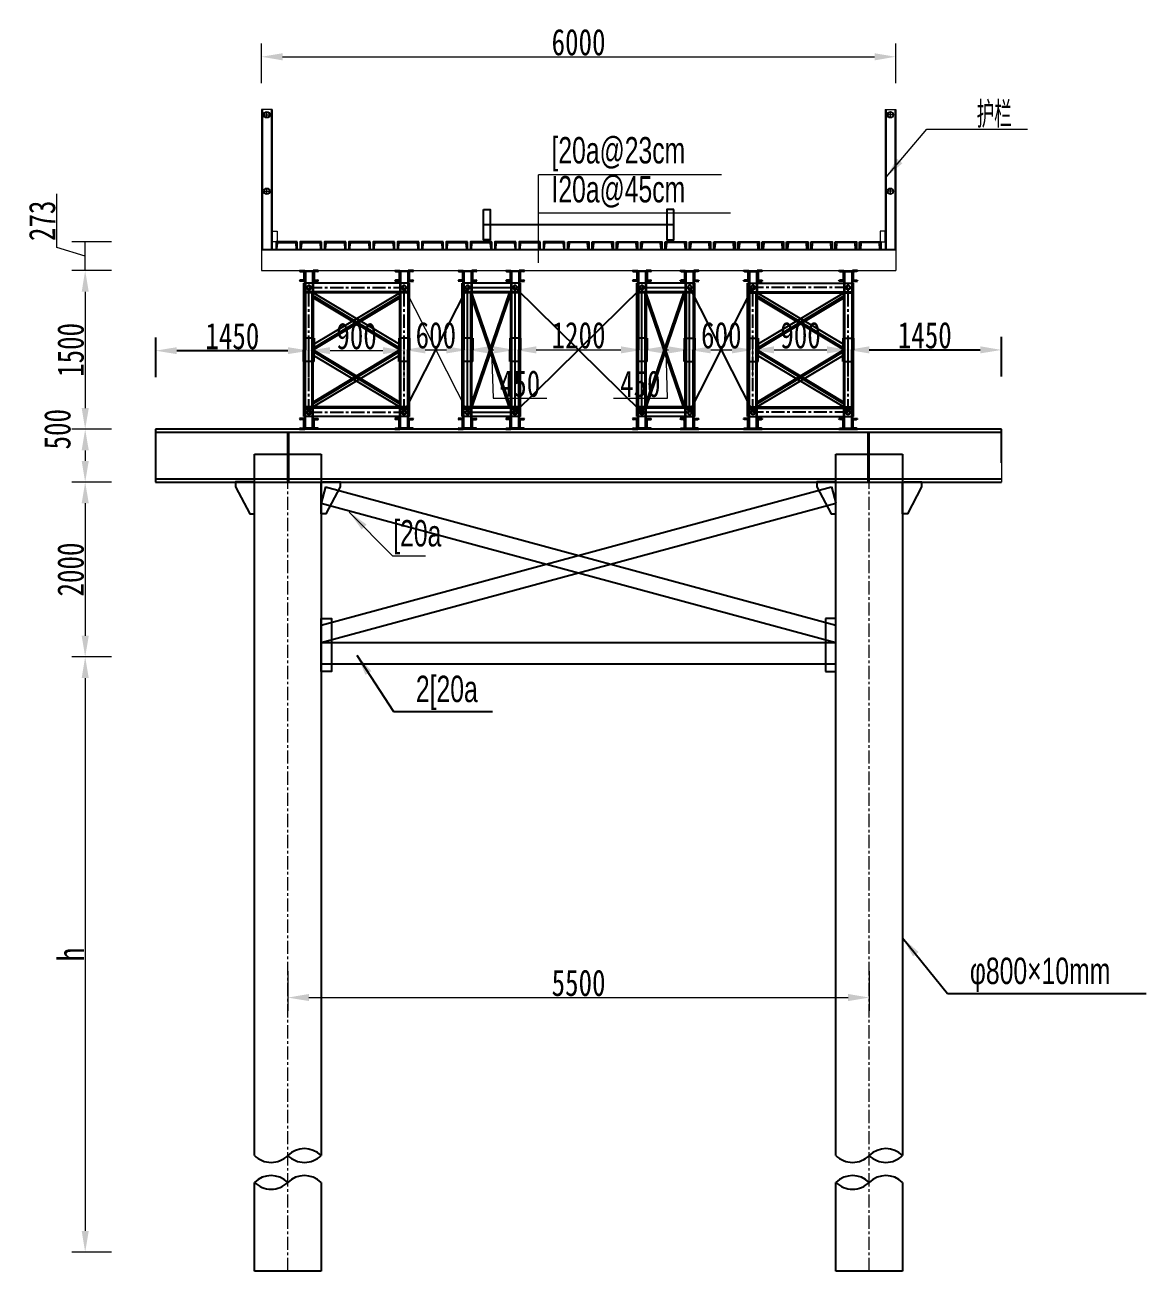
# Model space of a CAD drawing. Extents: x 0 to 558779, y 0 to 2762081.
# Drawn here: x 517264.2 to 517370.3, y 2756963.7 to 2757081.6 of the extents above; entities that cross this region are included whole.
import ezdxf

# ---------------------------------------------------------------- set-up
doc = ezdxf.new("R2010")
doc.units = 0
doc.header["$LTSCALE"] = 20
doc.header["$PDMODE"] = 34
doc.linetypes.add('CENTER', pattern=[2, 1.25, -0.25, 0.25, -0.25])
doc.layers.add('中心线', color=6, linetype='CENTER', lineweight=15)
doc.layers.add('标注', color=3, linetype='Continuous', lineweight=15)
for name, color, linetype in [('中线轴线', 2, 'CENTER'), ('点划线', 6, 'CENTER'), ('粗实线', 1, 'Continuous'), ('细实线', 8, 'Continuous')]:
    doc.layers.add(name, color=color, linetype=linetype)
doc.styles.add('FS', font='仿宋_GB2312.ttf', dxfattribs={"width": 0.75})
doc.styles.get("Standard").update_dxf_attribs({"font": 'fsdb_e.shx', "width": 0.7, "bigfont": 'hzdx.shx'})
doc.dimstyles.new('100', dxfattribs={"dimtxt": 2.5, "dimasz": 2, "dimexe": 1.25, "dimexo": 1.25, "dimgap": 0.125, "dimtad": 1, "dimdec": 0, "dimlfac": 100, "dimdsep": 46, "dimtxsty": 'FS', "dimcen": 0.001, "dimclrd": 7, "dimclre": 7, "dimclrt": 7, "dimadec": 4, "dimazin": 2, "dimtfac": 1, "dimtdec": 0, "dimtmove": 1, "dimatfit": 2, "dimfxlon": 1, "dimlwd": -1, "dimlwe": -1, "dimarcsym": 0})

# ---------------------------------------------------------------- blocks, each defined once
blk = doc.blocks.new('*D1347')
at = {"layer": 'DEFPOINTS', "color": 0, "transparency": 16777216}
for p in [(517276.58, 2757058.31), (517269.91, 2757043.31), (517279.08, 2757043.31)]:
    blk.add_point(p, dxfattribs=at)
at = {"layer": '标注', "color": 7, "transparency": 16777216}
for p, q in [((517272.41, 2757058.31), (517268.66, 2757058.31)), ((517269.91, 2757056.31), (517269.91, 2757045.31))]:
    blk.add_line(p, q, dxfattribs=at)
at = {"layer": '标注', "color": 7, "linetype": 'ByBlock', "transparency": 16777216}
blk.add_line((517272.41, 2757043.31), (517268.66, 2757043.31), dxfattribs=at)
at = {"layer": '标注', "color": 7, "transparency": 16777216}
for points in [[(517269.58, 2757056.31), (517270.25, 2757056.31), (517269.91, 2757058.31)], [(517269.58, 2757045.31), (517270.25, 2757045.31), (517269.91, 2757043.31)]]:
    blk.add_solid(points, dxfattribs=at)
at = {"layer": '标注', "color": 7, "transparency": 16777216, "insert": (517268.54, 2757050.81), "char_height": 2.5, "attachment_point": 5, "rotation": 90, "style": 'FS'}
blk.add_mtext('1500', dxfattribs=at)
blk = doc.blocks.new('*D1348')
at = {"layer": 'DEFPOINTS', "color": 0, "transparency": 16777216}
for p in [(517279.08, 2757043.31), (517269.91, 2757038.31), (517279.08, 2757038.31)]:
    blk.add_point(p, dxfattribs=at)
at = {"layer": '标注', "color": 7, "transparency": 16777216}
for p, q in [((517272.41, 2757043.31), (517268.66, 2757043.31)), ((517269.91, 2757041.31), (517269.91, 2757040.31))]:
    blk.add_line(p, q, dxfattribs=at)
at = {"layer": '标注', "color": 7, "linetype": 'ByBlock', "transparency": 16777216}
blk.add_line((517272.41, 2757038.31), (517268.66, 2757038.31), dxfattribs=at)
at = {"layer": '标注', "color": 7, "transparency": 16777216}
for points in [[(517269.58, 2757041.31), (517270.25, 2757041.31), (517269.91, 2757043.31)], [(517269.58, 2757040.31), (517270.25, 2757040.31), (517269.91, 2757038.31)]]:
    blk.add_solid(points, dxfattribs=at)
at = {"layer": '标注', "color": 7, "transparency": 16777216, "insert": (517267.29, 2757043.31), "char_height": 2.5, "attachment_point": 5, "rotation": 90, "style": 'FS'}
blk.add_mtext('500', dxfattribs=at)
blk = doc.blocks.new('贝雷梁侧面')
at = {"layer": '粗实线', "ltscale": 0.05}
for p, q in [((-528, 8040), (-240, 8040)), ((-528, 8040), (-528, 8040)), ((-480, 7992), (-336, 7992)), ((-288, 7944), (-288, 7536)), ((-240, 8040), (-240, 7440)), ((240, 7980), (-240, 7980)), ((-204, 7980), (-204, 3540)), ((204, 7980), (204, 3540)), ((528, 8040), (240, 8040)), ((240, 8040), (240, 7440)), ((528, 8040), (240, 8040)), ((288, 7944), (288, 7536)), ((480, 7992), (336, 7992)), ((480, 7992), (336, 7992)), ((528, 8040), (528, 8040)), ((528, 8040), (528, 8040)), ((-240, 7440), (-528, 7440)), ((-528, 7440), (-528, 7440)), ((-336, 7488), (-480, 7488)), ((-240, 7440), (-240, 3540)), ((204, 7320), (-204, 7320)), ((240, 7440), (528, 7440)), ((240, 7440), (240, 3540)), ((336, 7488), (480, 7488)), ((528, 7440), (528, 7440)), ((204, 6840), (-204, 6840)), ((-300, 4200), (-300, 3540)), ((-240, 4200), (-300, 4200)), ((-300, 2880), (-300, 3540)), ((-240, -360), (-240, 3540)), ((204, 4200), (-204, 4200)), ((-204, -900), (-204, 3540)), ((204, -900), (204, 3540)), ((300, 4200), (240, 4200)), ((240, -360), (240, 3540)), ((300, 4200), (300, 3540)), ((300, 2880), (300, 3540)), ((-240, 2880), (-300, 2880)), ((204, 2880), (-204, 2880)), ((300, 2880), (240, 2880)), ((204, 180), (-204, 180)), ((-240, -360), (-528, -360)), ((-528, -360), (-528, -360)), ((-336, -408), (-480, -408)), ((-288, -864), (-288, -456)), ((-240, -960), (-240, -360)), ((204, -240), (-204, -240)), ((240, -360), (528, -360)), ((240, -960), (240, -360)), ((288, -864), (288, -456)), ((336, -408), (480, -408)), ((528, -360), (528, -360)), ((528, -960), (-528, -960)), ((-528, -960), (-240, -960)), ((-528, -960), (-528, -960)), ((528, -960), (-528, -960)), ((-528, -960), (-240, -960)), ((-528, -960), (-528, -960)), ((-480, -912), (-336, -912)), ((-480, -912), (-336, -912)), ((240, -900), (-240, -900)), ((240, -900), (-240, -900)), ((480, -912), (336, -912)), ((480, -912), (336, -912)), ((528, -960), (528, -960)), ((528, -960), (528, -960))]:
    blk.add_line(p, q, dxfattribs=at)
for centre in [(0, 7080), (0, 0)]:
    blk.add_circle(centre, 120, dxfattribs=at)
for centre, start, end in [((-480, 8040), 180, 270), ((-336, 7944), 0, 90), ((336, 7944), 90, 180), ((336, 7944), 90, 180), ((480, 8040), 270, 0), ((480, 8040), 270, 0), ((-480, 7440), 90, 180), ((-336, 7536), 270, 0), ((336, 7536), 180, 270), ((480, 7440), 0, 90), ((-480, -360), 180, 270), ((-336, -456), 0, 90), ((336, -456), 90, 180), ((480, -360), 270, 0), ((-480, -960), 90, 180), ((-480, -960), 90, 180), ((-336, -864), 270, 0), ((-336, -864), 270, 0), ((336, -864), 180, 270), ((336, -864), 180, 270), ((480, -960), 0, 90), ((480, -960), 0, 90)]:
    blk.add_arc(centre, 48, start, end, dxfattribs=at)
blk = doc.blocks.new('90花架')
at = {"layer": '中线轴线', "ltscale": 0.5}
for p, q in [((91345.5, 13597.7), (91435.5, 13597.7)), ((91345.5, 13479.7), (91345.5, 13597.7)), ((91435.5, 13479.7), (91435.5, 13597.7)), ((91345.5, 13479.7), (91435.5, 13479.7))]:
    blk.add_line(p, q, dxfattribs=at)
at = {"layer": '细实线'}
for p, q in [((91440.5, 13601.7), (91340.5, 13601.7)), ((91440.5, 13601.7), (91340.5, 13601.7)), ((91340.5, 13592.7), (91340.5, 13601.7)), ((91440.5, 13593.7), (91340.5, 13593.7)), ((91440.5, 13592.7), (91340.5, 13592.7)), ((91340.5, 13484.7), (91340.5, 13592.7)), ((91348.5, 13484.7), (91348.5, 13592.7)), ((91349.5, 13543.7), (91431.5, 13592.7)), ((91349.5, 13484.7), (91349.5, 13592.7)), ((91431.5, 13543.7), (91349.5, 13592.7)), ((91431.5, 13484.7), (91431.5, 13592.7)), ((91432.5, 13484.7), (91432.5, 13592.7)), ((91440.5, 13592.7), (91440.5, 13601.7)), ((91440.5, 13484.7), (91440.5, 13592.7)), ((91349.5, 13540.4), (91431.5, 13589.7)), ((91431.5, 13540.4), (91349.5, 13589.7)), ((91349.5, 13538.7), (91431.5, 13588.1)), ((91431.5, 13538.7), (91349.5, 13588.1)), ((91349.5, 13538.7), (91431.5, 13489.4)), ((91431.5, 13538.7), (91349.5, 13489.4)), ((91349.5, 13537.1), (91431.5, 13487.7)), ((91431.5, 13537.1), (91349.5, 13487.7)), ((91349.5, 13533.7), (91431.5, 13484.7)), ((91431.5, 13533.7), (91349.5, 13484.7)), ((91440.5, 13484.7), (91340.5, 13484.7)), ((91340.5, 13475.7), (91340.5, 13484.7)), ((91440.5, 13475.7), (91440.5, 13484.7)), ((91440.5, 13483.7), (91340.5, 13483.7)), ((91440.5, 13475.7), (91340.5, 13475.7))]:
    blk.add_line(p, q, dxfattribs=at)
at = {"layer": '细实线', "extrusion": (0, 0, -1)}
for centre in [(91345.5, 13597.7), (91435.5, 13597.7), (91345.5, 13479.7), (91435.5, 13479.7)]:
    blk.add_ellipse(centre, major_axis=(-1.41, 1.41), ratio=1, start_param=5.497787, end_param=11.780972, dxfattribs=at)
blk = doc.blocks.new('*D1349')
at = {"layer": 'DEFPOINTS', "color": 0, "transparency": 16777216}
for p in [(517291.68, 2757021.77), (517269.91, 2756965.48), (517286.58, 2756965.48)]:
    blk.add_point(p, dxfattribs=at)
at = {"layer": '标注', "color": 7, "transparency": 16777216}
for p, q in [((517272.41, 2757021.77), (517268.66, 2757021.77)), ((517269.91, 2757019.77), (517269.91, 2756967.48))]:
    blk.add_line(p, q, dxfattribs=at)
at = {"layer": '标注', "color": 7, "linetype": 'ByBlock', "transparency": 16777216}
blk.add_line((517272.41, 2756965.48), (517268.66, 2756965.48), dxfattribs=at)
at = {"layer": '标注', "color": 7, "transparency": 16777216}
for points in [[(517269.58, 2757019.77), (517270.25, 2757019.77), (517269.91, 2757021.77)], [(517269.58, 2756967.48), (517270.25, 2756967.48), (517269.91, 2756965.48)]]:
    blk.add_solid(points, dxfattribs=at)
at = {"layer": '标注', "color": 7, "transparency": 16777216, "insert": (517268.54, 2756993.62), "char_height": 2.5, "attachment_point": 5, "rotation": 90, "style": 'FS'}
blk.add_mtext('h', dxfattribs=at)
blk = doc.blocks.new('*D1350')
at = {"layer": 'DEFPOINTS', "color": 0, "transparency": 16777216}
for p in [(517289.08, 2756994.96), (517344.08, 2756994.96), (517344.08, 2756989.55)]:
    blk.add_point(p, dxfattribs=at)
at = {"layer": '标注', "color": 7, "transparency": 16777216}
for p, q in [((517289.08, 2756992.05), (517289.08, 2756988.3)), ((517291.08, 2756989.55), (517342.08, 2756989.55))]:
    blk.add_line(p, q, dxfattribs=at)
at = {"layer": '标注', "color": 7, "linetype": 'ByBlock', "transparency": 16777216}
blk.add_line((517344.08, 2756992.05), (517344.08, 2756988.3), dxfattribs=at)
at = {"layer": '标注', "color": 7, "transparency": 16777216}
for points in [[(517291.08, 2756989.89), (517291.08, 2756989.22), (517289.08, 2756989.55)], [(517342.08, 2756989.89), (517342.08, 2756989.22), (517344.08, 2756989.55)]]:
    blk.add_solid(points, dxfattribs=at)
at = {"layer": '标注', "color": 7, "transparency": 16777216, "insert": (517316.58, 2756990.93), "char_height": 2.5, "attachment_point": 5, "style": 'FS'}
blk.add_mtext('5500', dxfattribs=at)
blk = doc.blocks.new('A$C0BB32EA6')
blk.add_lwpolyline([(0.15, 3), (1.8, 3), (1.8, 2.55), (0.45, 0), (0, 0), (0, 2.85), (0, 2.85)], close=True)
blk = doc.blocks.new('630#1')
for p, q in [((-92870.38, 145769.02), (-92870.38, 145771.64)), ((-92870.38, 145771.64), (-92864.08, 145771.64)), ((-92864.08, 145771.64), (-92864.08, 145769.12)), ((-92864.08, 145694.38), (-92870.38, 145694.38))]:
    blk.add_line(p, q)
for points in [[(-92870.38, 145705.32), (-92870.38, 145769.12)], [(-92864.08, 145769.12), (-92864.08, 145705.32)], [(-92870.38, 145694.38), (-92870.38, 145702.77)], [(-92864.08, 145702.77), (-92864.08, 145694.38)]]:
    blk.add_lwpolyline(points)
for centre, radius, start, end in [((-92865.66, 145703.71), 2.25, 45.6091, 134.3909), ((-92868.81, 145706.88), 2.22, 224.8254, 315.1746), ((-92865.66, 145706.88), 2.22, 224.8254, 315.1746), ((-92868.81, 145701.16), 2.25, 45.6091, 134.3909), ((-92868.81, 145704.34), 2.22, 224.8254, 315.1746), ((-92865.66, 145701.16), 2.25, 45.6091, 134.3909)]:
    blk.add_arc(centre, radius, start, end)
at = {"layer": '中心线', "ltscale": 0.05}
blk.add_line((-92867.23, 145694.38), (-92867.23, 145769.02), dxfattribs=at)
at = {"xscale": -1, "rotation": 359.9999999983325}
blk.add_blockref('A$C0BB32EA6', (-92870.38, 145766.02), dxfattribs=at)
blk.add_blockref('A$C0BB32EA6', (-92864.08, 145766.02))
blk = doc.blocks.new('*D1351')
at = {"layer": 'DEFPOINTS', "color": 0, "transparency": 16777216}
for p in [(517276.58, 2757038.31), (517269.91, 2757021.77), (517291.68, 2757021.77)]:
    blk.add_point(p, dxfattribs=at)
at = {"layer": '标注', "color": 7, "transparency": 16777216}
for p, q in [((517272.41, 2757038.31), (517268.66, 2757038.31)), ((517269.91, 2757036.31), (517269.91, 2757023.77))]:
    blk.add_line(p, q, dxfattribs=at)
at = {"layer": '标注', "color": 7, "linetype": 'ByBlock', "transparency": 16777216}
blk.add_line((517272.41, 2757021.77), (517268.66, 2757021.77), dxfattribs=at)
at = {"layer": '标注', "color": 7, "transparency": 16777216}
for points in [[(517269.58, 2757036.31), (517270.25, 2757036.31), (517269.91, 2757038.31)], [(517269.58, 2757023.77), (517270.25, 2757023.77), (517269.91, 2757021.77)]]:
    blk.add_solid(points, dxfattribs=at)
at = {"layer": '标注', "color": 7, "transparency": 16777216, "insert": (517268.54, 2757030.04), "char_height": 2.5, "attachment_point": 5, "rotation": 90, "style": 'FS'}
blk.add_mtext('2000', dxfattribs=at)
blk = doc.blocks.new('20a#')
blk.add_lwpolyline([(0, 200), (0, 100), (0, 0), (73, 0), (73, 3, 0.385314), (68, 8), (17, 13, -0.385314), (7, 24), (7, 100), (7, 176, -0.385314), (17, 187), (68, 192, 0.385314), (73, 197), (73, 200)], format="xyb", close=True)
blk = doc.blocks.new('A$C4B2935D6')
at = {"layer": '中线轴线', "ltscale": 0.5}
for p, q in [((0.5, 12.2), (5, 12.2)), ((0.5, 0.4), (0.5, 12.2)), ((5, 0.4), (5, 12.2)), ((0.5, 0.4), (5, 0.4))]:
    blk.add_line(p, q, dxfattribs=at)
at = {"layer": '细实线'}
for p, q in [((5, 12.6), (0, 12.6)), ((5.5, 12.6), (0, 12.6)), ((0, 11.7), (0, 12.6)), ((5.5, 11.8), (0, 11.8)), ((5.5, 0), (5.5, 12.6)), ((5.5, 11.7), (0, 11.7)), ((0, 0.9), (0, 11.7)), ((0.8, 0.9), (0.8, 11.7)), ((0.9, 0.9), (0.9, 11.7)), ((4.6, 0.9), (0.9, 11.7)), ((4.6, 11.7), (0.9, 0.9)), ((4.5, 11.7), (0.9, 1.2)), ((4.44, 11.7), (0.9, 1.37)), ((4.5, 0.9), (0.9, 11.4)), ((4.44, 0.9), (0.9, 11.23)), ((4.6, 0.9), (4.6, 11.7)), ((4.7, 0.9), (4.7, 11.7)), ((5.5, 0.9), (0, 0.9)), ((0, 0), (0, 0.9)), ((5.5, 0.8), (0, 0.8)), ((5.5, 0), (0, 0))]:
    blk.add_line(p, q, dxfattribs=at)
at = {"layer": '细实线', "extrusion": (0, 0, -1)}
for centre in [(0.5, 12.2), (5, 12.2), (0.5, 0.4), (5, 0.4)]:
    blk.add_ellipse(centre, major_axis=(-0.141, 0.141), ratio=1, start_param=5.497787, end_param=11.780972, dxfattribs=at)
blk = doc.blocks.new('*D1336')
at = {"layer": 'DEFPOINTS', "color": 0, "transparency": 16777216}
for p in [(517300.08, 2757050.74), (517291.08, 2757044.91), (517300.08, 2757044.91)]:
    blk.add_point(p, dxfattribs=at)
at = {"layer": '标注', "color": 7, "transparency": 16777216}
for p, q in [((517291.08, 2757048.24), (517291.08, 2757051.99)), ((517293.08, 2757050.74), (517298.08, 2757050.74))]:
    blk.add_line(p, q, dxfattribs=at)
at = {"layer": '标注', "color": 7, "linetype": 'ByBlock', "transparency": 16777216}
blk.add_line((517300.08, 2757048.24), (517300.08, 2757051.99), dxfattribs=at)
at = {"layer": '标注', "color": 7, "transparency": 16777216}
for points in [[(517293.08, 2757051.07), (517293.08, 2757050.41), (517291.08, 2757050.74)], [(517298.08, 2757051.07), (517298.08, 2757050.41), (517300.08, 2757050.74)]]:
    blk.add_solid(points, dxfattribs=at)
at = {"layer": '标注', "color": 7, "transparency": 16777216, "insert": (517295.58, 2757052.11), "char_height": 2.5, "attachment_point": 5, "style": 'FS'}
blk.add_mtext('900', dxfattribs=at)
blk = doc.blocks.new('*D1337')
at = {"layer": 'DEFPOINTS', "color": 0, "transparency": 16777216}
for p in [(517306.08, 2757050.81), (517300.08, 2757044.91), (517306.08, 2757044.91)]:
    blk.add_point(p, dxfattribs=at)
at = {"layer": '标注', "color": 7, "transparency": 16777216}
for p, q in [((517300.08, 2757048.31), (517300.08, 2757052.06)), ((517302.08, 2757050.81), (517304.08, 2757050.81))]:
    blk.add_line(p, q, dxfattribs=at)
at = {"layer": '标注', "color": 7, "linetype": 'ByBlock', "transparency": 16777216}
blk.add_line((517306.08, 2757048.31), (517306.08, 2757052.06), dxfattribs=at)
at = {"layer": '标注', "color": 7, "transparency": 16777216}
for points in [[(517302.08, 2757051.15), (517302.08, 2757050.48), (517300.08, 2757050.81)], [(517304.08, 2757051.15), (517304.08, 2757050.48), (517306.08, 2757050.81)]]:
    blk.add_solid(points, dxfattribs=at)
at = {"layer": '标注', "color": 7, "transparency": 16777216, "insert": (517303.08, 2757052.19), "char_height": 2.5, "attachment_point": 5, "style": 'FS'}
blk.add_mtext('600', dxfattribs=at)
blk = doc.blocks.new('*D1338')
at = {"layer": 'DEFPOINTS', "color": 0, "transparency": 16777216}
for p in [(517310.58, 2757050.81), (517306.08, 2757044.91), (517310.58, 2757044.91)]:
    blk.add_point(p, dxfattribs=at)
at = {"layer": '标注', "color": 7, "transparency": 16777216}
for p, q in [((517306.08, 2757048.31), (517306.08, 2757052.06)), ((517308.08, 2757050.81), (517308.58, 2757050.81)), ((517308.33, 2757050.81), (517308.5, 2757046.24)), ((517308.5, 2757046.24), (517313.57, 2757046.24))]:
    blk.add_line(p, q, dxfattribs=at)
at = {"layer": '标注', "color": 7, "linetype": 'ByBlock', "transparency": 16777216}
blk.add_line((517310.58, 2757048.31), (517310.58, 2757052.06), dxfattribs=at)
at = {"layer": '标注', "color": 7, "transparency": 16777216}
for points in [[(517308.08, 2757051.15), (517308.08, 2757050.48), (517306.08, 2757050.81)], [(517308.58, 2757051.15), (517308.58, 2757050.48), (517310.58, 2757050.81)]]:
    blk.add_solid(points, dxfattribs=at)
at = {"layer": '标注', "color": 7, "transparency": 16777216, "insert": (517311.04, 2757047.61), "char_height": 2.5, "attachment_point": 5, "style": 'FS'}
blk.add_mtext('450', dxfattribs=at)
blk = doc.blocks.new('*D1339')
at = {"layer": 'DEFPOINTS', "color": 0, "transparency": 16777216}
for p in [(517322.58, 2757050.81), (517310.58, 2757044.91), (517322.58, 2757044.91)]:
    blk.add_point(p, dxfattribs=at)
at = {"layer": '标注', "color": 7, "transparency": 16777216}
for p, q in [((517310.58, 2757048.31), (517310.58, 2757052.06)), ((517312.58, 2757050.81), (517320.58, 2757050.81))]:
    blk.add_line(p, q, dxfattribs=at)
at = {"layer": '标注', "color": 7, "linetype": 'ByBlock', "transparency": 16777216}
blk.add_line((517322.58, 2757048.31), (517322.58, 2757052.06), dxfattribs=at)
at = {"layer": '标注', "color": 7, "transparency": 16777216}
for points in [[(517312.58, 2757051.15), (517312.58, 2757050.48), (517310.58, 2757050.81)], [(517320.58, 2757051.15), (517320.58, 2757050.48), (517322.58, 2757050.81)]]:
    blk.add_solid(points, dxfattribs=at)
at = {"layer": '标注', "color": 7, "transparency": 16777216, "insert": (517316.58, 2757052.19), "char_height": 2.5, "attachment_point": 5, "style": 'FS'}
blk.add_mtext('1200', dxfattribs=at)
blk = doc.blocks.new('*D1340')
at = {"layer": 'DEFPOINTS', "color": 0, "transparency": 16777216}
for p in [(517327.08, 2757050.81), (517322.58, 2757044.91), (517327.08, 2757044.91)]:
    blk.add_point(p, dxfattribs=at)
at = {"layer": '标注', "color": 7, "transparency": 16777216}
for p, q in [((517322.58, 2757048.31), (517322.58, 2757052.06)), ((517324.58, 2757050.81), (517325.08, 2757050.81)), ((517324.83, 2757050.81), (517324.95, 2757046.21)), ((517324.95, 2757046.21), (517319.88, 2757046.21))]:
    blk.add_line(p, q, dxfattribs=at)
at = {"layer": '标注', "color": 7, "linetype": 'ByBlock', "transparency": 16777216}
blk.add_line((517327.08, 2757048.31), (517327.08, 2757052.06), dxfattribs=at)
at = {"layer": '标注', "color": 7, "transparency": 16777216}
for points in [[(517324.58, 2757051.15), (517324.58, 2757050.48), (517322.58, 2757050.81)], [(517325.08, 2757051.15), (517325.08, 2757050.48), (517327.08, 2757050.81)]]:
    blk.add_solid(points, dxfattribs=at)
at = {"layer": '标注', "color": 7, "transparency": 16777216, "insert": (517322.42, 2757047.59), "char_height": 2.5, "attachment_point": 5, "style": 'FS'}
blk.add_mtext('450', dxfattribs=at)
blk = doc.blocks.new('*D1341')
at = {"layer": 'DEFPOINTS', "color": 0, "transparency": 16777216}
for p in [(517333.08, 2757050.81), (517327.08, 2757044.91), (517333.08, 2757044.91)]:
    blk.add_point(p, dxfattribs=at)
at = {"layer": '标注', "color": 7, "transparency": 16777216}
for p, q in [((517327.08, 2757048.31), (517327.08, 2757052.06)), ((517329.08, 2757050.81), (517331.08, 2757050.81))]:
    blk.add_line(p, q, dxfattribs=at)
at = {"layer": '标注', "color": 7, "linetype": 'ByBlock', "transparency": 16777216}
blk.add_line((517333.08, 2757048.31), (517333.08, 2757052.06), dxfattribs=at)
at = {"layer": '标注', "color": 7, "transparency": 16777216}
for points in [[(517329.08, 2757051.15), (517329.08, 2757050.48), (517327.08, 2757050.81)], [(517331.08, 2757051.15), (517331.08, 2757050.48), (517333.08, 2757050.81)]]:
    blk.add_solid(points, dxfattribs=at)
at = {"layer": '标注', "color": 7, "transparency": 16777216, "insert": (517330.08, 2757052.19), "char_height": 2.5, "attachment_point": 5, "style": 'FS'}
blk.add_mtext('600', dxfattribs=at)
blk = doc.blocks.new('*D1342')
at = {"layer": 'DEFPOINTS', "color": 0, "transparency": 16777216}
for p in [(517342.08, 2757050.81), (517333.08, 2757044.91), (517342.08, 2757044.91)]:
    blk.add_point(p, dxfattribs=at)
at = {"layer": '标注', "color": 7, "transparency": 16777216}
for p, q in [((517333.08, 2757048.31), (517333.08, 2757052.06)), ((517335.08, 2757050.81), (517340.08, 2757050.81))]:
    blk.add_line(p, q, dxfattribs=at)
at = {"layer": '标注', "color": 7, "linetype": 'ByBlock', "transparency": 16777216}
blk.add_line((517342.08, 2757048.31), (517342.08, 2757052.06), dxfattribs=at)
at = {"layer": '标注', "color": 7, "transparency": 16777216}
for points in [[(517335.08, 2757051.15), (517335.08, 2757050.48), (517333.08, 2757050.81)], [(517340.08, 2757051.15), (517340.08, 2757050.48), (517342.08, 2757050.81)]]:
    blk.add_solid(points, dxfattribs=at)
at = {"layer": '标注', "color": 7, "transparency": 16777216, "insert": (517337.58, 2757052.19), "char_height": 2.5, "attachment_point": 5, "style": 'FS'}
blk.add_mtext('900', dxfattribs=at)
blk = doc.blocks.new('*D1343')
at = {"layer": 'DEFPOINTS', "color": 0, "transparency": 16777216}
for p in [(517346.58, 2757078.54), (517286.58, 2757058.31), (517346.58, 2757058.31)]:
    blk.add_point(p, dxfattribs=at)
at = {"layer": '标注', "color": 7, "transparency": 16777216}
for p, q in [((517286.58, 2757076.04), (517286.58, 2757079.79)), ((517288.58, 2757078.54), (517344.58, 2757078.54))]:
    blk.add_line(p, q, dxfattribs=at)
at = {"layer": '标注', "color": 7, "linetype": 'ByBlock', "transparency": 16777216}
blk.add_line((517346.58, 2757076.04), (517346.58, 2757079.79), dxfattribs=at)
at = {"layer": '标注', "color": 7, "transparency": 16777216}
for points in [[(517288.58, 2757078.87), (517288.58, 2757078.2), (517286.58, 2757078.54)], [(517344.58, 2757078.87), (517344.58, 2757078.2), (517346.58, 2757078.54)]]:
    blk.add_solid(points, dxfattribs=at)
at = {"layer": '标注', "color": 7, "transparency": 16777216, "insert": (517316.58, 2757079.91), "char_height": 2.5, "attachment_point": 5, "style": 'FS'}
blk.add_mtext('6000', dxfattribs=at)
blk = doc.blocks.new('*D1344')
at = {"layer": 'DEFPOINTS', "color": 0, "transparency": 16777216}
for p in [(517269.91, 2757061.04), (517287.96, 2757061.04), (517286.59, 2757058.31)]:
    blk.add_point(p, dxfattribs=at)
at = {"layer": '标注', "color": 7, "transparency": 16777216}
for p, q in [((517267.23, 2757060.49), (517267.23, 2757065.56)), ((517269.91, 2757058.31), (517269.91, 2757061.04)), ((517269.91, 2757058.31), (517269.91, 2757061.04)), ((517269.91, 2757059.68), (517267.23, 2757060.49)), ((517272.41, 2757058.31), (517268.66, 2757058.31))]:
    blk.add_line(p, q, dxfattribs=at)
at = {"layer": '标注', "color": 7, "linetype": 'ByBlock', "transparency": 16777216}
blk.add_line((517272.41, 2757061.04), (517268.66, 2757061.04), dxfattribs=at)
at = {"layer": '标注', "color": 7, "transparency": 16777216, "insert": (517265.85, 2757063.02), "char_height": 2.5, "attachment_point": 5, "rotation": 90, "style": 'FS'}
blk.add_mtext('273', dxfattribs=at)
blk = doc.blocks.new('*D1345')
at = {"layer": 'DEFPOINTS', "color": 0, "ltscale": 0.1, "transparency": 16777216}
for p in [(517291.08, 2757050.74), (517276.58, 2757043.31), (517291.08, 2757043.31)]:
    blk.add_point(p, dxfattribs=at)
at = {"layer": '细实线', "color": 7, "ltscale": 0.1, "transparency": 16777216}
for p, q in [((517276.58, 2757048.24), (517276.58, 2757051.99)), ((517278.58, 2757050.74), (517289.08, 2757050.74))]:
    blk.add_line(p, q, dxfattribs=at)
at = {"layer": '细实线', "color": 7, "linetype": 'ByBlock', "ltscale": 0.1, "transparency": 16777216}
blk.add_line((517291.08, 2757048.24), (517291.08, 2757051.99), dxfattribs=at)
at = {"layer": '细实线', "color": 7, "ltscale": 0.1, "transparency": 16777216}
for points in [[(517278.58, 2757051.07), (517278.58, 2757050.41), (517276.58, 2757050.74)], [(517289.08, 2757051.07), (517289.08, 2757050.41), (517291.08, 2757050.74)]]:
    blk.add_solid(points, dxfattribs=at)
at = {"layer": '细实线', "color": 7, "ltscale": 0.1, "transparency": 16777216, "insert": (517283.83, 2757052.11), "char_height": 2.5, "attachment_point": 5, "style": 'FS'}
blk.add_mtext('1450', dxfattribs=at)
blk = doc.blocks.new('*D1346')
at = {"layer": 'DEFPOINTS', "color": 0, "ltscale": 0.1, "transparency": 16777216}
for p in [(517356.58, 2757050.81), (517342.08, 2757043.31), (517356.58, 2757043.31)]:
    blk.add_point(p, dxfattribs=at)
at = {"layer": '细实线', "color": 7, "ltscale": 0.1, "transparency": 16777216}
for p, q in [((517342.08, 2757048.31), (517342.08, 2757052.06)), ((517344.08, 2757050.81), (517354.58, 2757050.81))]:
    blk.add_line(p, q, dxfattribs=at)
at = {"layer": '细实线', "color": 7, "linetype": 'ByBlock', "ltscale": 0.1, "transparency": 16777216}
blk.add_line((517356.58, 2757048.31), (517356.58, 2757052.06), dxfattribs=at)
at = {"layer": '细实线', "color": 7, "ltscale": 0.1, "transparency": 16777216}
for points in [[(517344.08, 2757051.15), (517344.08, 2757050.48), (517342.08, 2757050.81)], [(517354.58, 2757051.15), (517354.58, 2757050.48), (517356.58, 2757050.81)]]:
    blk.add_solid(points, dxfattribs=at)
at = {"layer": '细实线', "color": 7, "ltscale": 0.1, "transparency": 16777216, "insert": (517349.33, 2757052.19), "char_height": 2.5, "attachment_point": 5, "style": 'FS'}
blk.add_mtext('1450', dxfattribs=at)

msp = doc.modelspace()

# ---------------------------------------------------------------- linework, layer by layer
for p, q in [((517286.593, 2757060.315), (517346.577, 2757060.315)), ((517286.593, 2757060.315), (517346.577, 2757060.315)), ((517356.577, 2757043.315), (517276.577, 2757043.315)), ((517276.577, 2757043.315), (517276.577, 2757038.315)), ((517356.577, 2757040.115), (517356.577, 2757043.315)), ((517356.577, 2757043.012), (517276.577, 2757043.012)), ((517276.577, 2757038.615), (517356.577, 2757038.615)), ((517276.577, 2757038.315), (517356.577, 2757038.315))]:
    msp.add_line(p, q)
at = {"ltscale": 0.1}
for p, q in [((517289.077, 2757038.315), (517289.077, 2757043.012)), ((517289.177, 2757038.315), (517289.177, 2757043.012)), ((517343.977, 2757038.315), (517343.977, 2757043.012)), ((517344.077, 2757038.315), (517344.077, 2757043.012))]:
    msp.add_line(p, q, dxfattribs=at)
at = {"layer": '中心线', "ltscale": 0.1}
for p, q in [((517286.853, 2757073.049), (517287.333, 2757073.049)), ((517287.093, 2757072.809), (517287.093, 2757073.289)), ((517346.317, 2757073.049), (517345.837, 2757073.049)), ((517346.077, 2757072.809), (517346.077, 2757073.289)), ((517286.853, 2757065.819), (517287.333, 2757065.819)), ((517287.093, 2757065.579), (517287.093, 2757066.059)), ((517346.317, 2757065.819), (517345.837, 2757065.819)), ((517346.077, 2757065.579), (517346.077, 2757066.059))]:
    msp.add_line(p, q, dxfattribs=at)
at = {"layer": '标注'}
for p, q in [((517287.593, 2757073.549), (517286.593, 2757073.549)), ((517286.593, 2757073.549), (517286.593, 2757058.315)), ((517286.678, 2757073.549), (517286.678, 2757060.315)), ((517287.508, 2757073.549), (517287.508, 2757060.315)), ((517287.593, 2757073.549), (517287.593, 2757060.315)), ((517345.577, 2757073.549), (517345.577, 2757060.315)), ((517345.577, 2757073.549), (517346.577, 2757073.549)), ((517345.662, 2757073.549), (517345.662, 2757060.315)), ((517346.492, 2757073.549), (517346.492, 2757060.315)), ((517346.577, 2757073.549), (517346.577, 2757058.315)), ((517300.077, 2757056.715), (517306.077, 2757044.915))]:
    msp.add_line(p, q, dxfattribs=at)
at = {"layer": '标注', "ltscale": 0.1}
for p, q in [((517312.78, 2757059.041), (517312.78, 2757067.376)), ((517330.116, 2757067.376), (517312.78, 2757067.376)), ((517312.78, 2757063.766), (517330.962, 2757063.766)), ((517286.577, 2757058.315), (517346.577, 2757058.315)), ((517340.927, 2757023.133), (517340.927, 2757020.403)), ((517340.927, 2757023.133), (517340.927, 2757020.403))]:
    msp.add_line(p, q, dxfattribs=at)
at = {"layer": '标注', "color": 0, "ltscale": 0.1}
msp.add_line((517356.577, 2757043.315), (517356.577, 2757038.315), dxfattribs=at)
at = {"layer": '标注', "ltscale": 0.1}
for points in [[(517288.073, 2757061.045), (517287.593, 2757061.045), (517287.593, 2757062.045), (517288.073, 2757062.045)], [(517345.097, 2757061.045), (517345.577, 2757061.045), (517345.577, 2757062.045), (517345.097, 2757062.045)]]:
    msp.add_lwpolyline(points, close=True, dxfattribs=at)
at = {"layer": '标注'}
for centre, radius in [((517287.093, 2757073.049), 0.3), ((517287.093, 2757073.049), 0.24), ((517346.077, 2757073.049), 0.3), ((517346.077, 2757073.049), 0.24), ((517287.093, 2757065.819), 0.3), ((517287.093, 2757065.819), 0.24), ((517346.077, 2757065.819), 0.3), ((517346.077, 2757065.819), 0.24)]:
    msp.add_circle(centre, radius, dxfattribs=at)
at = {"layer": '粗实线', "ltscale": 16}
for p, q in [((517292.227, 2757024.79), (517340.509, 2757037.859)), ((517292.645, 2757037.859), (517292.227, 2757036.315)), ((517292.645, 2757037.859), (517340.927, 2757024.79)), ((517340.509, 2757037.859), (517340.927, 2757036.315)), ((517292.227, 2757036.315), (517340.927, 2757023.133)), ((517292.227, 2757023.133), (517340.927, 2757036.315)), ((517292.198, 2757023.133), (517340.927, 2757023.133)), ((517292.198, 2757021.133), (517340.927, 2757021.133))]:
    msp.add_line(p, q, dxfattribs=at)
at = {"layer": '细实线', "color": 5, "ltscale": 0.1}
msp.add_line((517307.577, 2757062.66), (517325.577, 2757062.66), dxfattribs=at)
at = {"layer": '细实线', "ltscale": 0.1}
for p, q in [((517300.077, 2757044.915), (517306.077, 2757056.715)), ((517310.577, 2757056.715), (517322.577, 2757044.914)), ((517310.577, 2757044.915), (517322.577, 2757056.715)), ((517327.077, 2757056.715), (517333.077, 2757044.915)), ((517327.077, 2757044.915), (517333.077, 2757056.715)), ((517340.927, 2757025.403), (517339.927, 2757025.403)), ((517339.927, 2757025.403), (517339.927, 2757020.403)), ((517340.927, 2757020.403), (517340.927, 2757025.403)), ((517339.927, 2757020.403), (517340.927, 2757020.403))]:
    msp.add_line(p, q, dxfattribs=at)
at = {"layer": '细实线', "color": 5, "ltscale": 0.1}
for points in [[(517307.577, 2757064.085), (517308.23, 2757064.085), (517308.23, 2757061.235), (517307.577, 2757061.235)], [(517325.577, 2757064.085), (517324.925, 2757064.085), (517324.925, 2757061.235), (517325.577, 2757061.235)]]:
    msp.add_lwpolyline(points, close=True, dxfattribs=at)
at = {"layer": '细实线', "ltscale": 0.1}
msp.add_lwpolyline([(517292.227, 2757025.403), (517293.198, 2757025.403), (517293.198, 2757020.403), (517292.227, 2757020.403)], close=True, dxfattribs=at)

# ---------------------------------------------------------------- block references
at = {"yscale": 0.01000000000931323}
for p, xscale, zscale, rotation in [((517287.961, 2757061.045), 0.01000000000931323, 0.01000000000931323, 270), ((517290.261, 2757061.045), 0.01000000000931323, 0.01000000000931323, 270), ((517292.561, 2757061.045), 0.01000000000931323, 0.01000000000931323, 270), ((517294.861, 2757061.045), 0.01000000000931323, 0.01000000000931323, 270), ((517297.161, 2757061.045), 0.01000000000931323, 0.01000000000931323, 270), ((517299.461, 2757061.045), 0.01000000000931323, 0.01000000000931323, 270), ((517301.761, 2757061.045), 0.01000000000931323, 0.01000000000931323, 270), ((517304.061, 2757061.045), 0.01000000000931323, 0.01000000000931323, 270), ((517306.361, 2757061.045), 0.01000000000931323, 0.01000000000931323, 270), ((517308.661, 2757061.045), 0.01000000000931323, 0.01000000000931323, 270), ((517310.961, 2757061.045), 0.01000000000931323, 0.01000000000931323, 270), ((517313.261, 2757061.045), 0.01000000000931323, 0.01000000000931323, 270), ((517317.561, 2757061.045), -0.01000000000931323, 0.009999999999854481, 90), ((517319.861, 2757061.045), -0.01000000000931323, 0.009999999999854481, 90), ((517322.161, 2757061.045), -0.01000000000931323, 0.009999999999854481, 90), ((517324.461, 2757061.045), -0.01000000000931323, 0.009999999999854481, 90), ((517326.761, 2757061.045), -0.01000000000931323, 0.009999999999854481, 90), ((517329.061, 2757061.045), -0.01000000000931323, 0.009999999999854481, 90), ((517331.361, 2757061.045), -0.01000000000931323, 0.009999999999854481, 90), ((517333.661, 2757061.045), -0.01000000000931323, 0.009999999999854481, 90), ((517335.961, 2757061.045), -0.01000000000931323, 0.009999999999854481, 90), ((517338.261, 2757061.045), -0.01000000000931323, 0.009999999999854481, 90), ((517340.561, 2757061.045), -0.01000000000931323, 0.009999999999854481, 90), ((517342.861, 2757061.045), -0.01000000000931323, 0.009999999999854481, 90), ((517345.161, 2757061.045), -0.01000000000931323, 0.009999999999854481, 90)]:
    msp.add_blockref('20a#', p, dxfattribs=dict(at, xscale=xscale, zscale=zscale, rotation=rotation))
at = {"yscale": 0.1000000000058208, "zscale": 0.1000000000058208}
for p, xscale in [((508156.531, 2755696.943), 0.1000000000058208), ((526476.624, 2755696.943), -0.1000000000058208)]:
    msp.add_blockref('90花架', p, dxfattribs=dict(at, xscale=xscale))
for p in [(610156.31, 2611269.3), (610211.31, 2611269.3)]:
    msp.add_blockref('630#1', p)
at = {"layer": '点划线', "zscale": 0.001666666663368233}
for p, xscale, yscale in [((517291.077, 2757044.915), 0.001666666663368233, 0.001666666663368233), ((517300.077, 2757044.915), 0.001666666663368233, 0.001666666663368233), ((517306.077, 2757044.915), 0.001666666663368233, 0.001666666663368233), ((517310.577, 2757044.915), 0.001666666663368233, 0.001666666663368233), ((517322.577, 2757044.915), 0.001666666663368233, 0.001666666663368233), ((517327.077, 2757044.915), -0.001666666677920148, 0.001666666677920148), ((517333.077, 2757044.915), -0.001666666677920148, 0.001666666677920148), ((517342.077, 2757044.915), -0.001666666677920148, 0.001666666677920148)]:
    msp.add_blockref('贝雷梁侧面', p, dxfattribs=dict(at, xscale=xscale, yscale=yscale))
at = {"layer": '细实线', "ltscale": 0.1}
for p in [(517305.577, 2757044.515), (517322.077, 2757044.515)]:
    msp.add_blockref('A$C4B2935D6', p, dxfattribs=at)

# ---------------------------------------------------------------- texts
at = {"color": 7, "char_height": 2.5, "attachment_point": 7}
for s, insert in [('[20a@23cm', (517314.015, 2757067.693)), ('I20a@45cm', (517314.015, 2757064.26)), ('φ800×10mm', (517353.592, 2756990.073))]:
    msp.add_mtext(s, dxfattribs=dict(at, insert=insert))
at = {"layer": '标注', "color": 7, "insert": (517354.231, 2757071.815), "char_height": 2.5, "attachment_point": 7}
msp.add_mtext('护栏', dxfattribs=at)
at = {"layer": '标注', "char_height": 2.5, "attachment_point": 7}
for s, insert in [('{\\C0;[20a}', (517299.046, 2757031.467)), ('{\\C0;2[20a}', (517301.192, 2757016.743))]:
    msp.add_mtext(s, dxfattribs=dict(at, insert=insert))

# ---------------------------------------------------------------- dimensions: what is measured, and where the dimension line sits
at = {"layer": '标注'}
for base, p1, p2, picture, middle in [((517346.577, 2757078.536), (517286.577, 2757058.315), (517346.577, 2757058.315), '*D1343', (517316.577, 2757079.911)), ((517300.077, 2757050.738), (517291.077, 2757044.915), (517300.077, 2757044.915), '*D1336', (517295.577, 2757052.113)), ((517306.077, 2757050.815), (517300.077, 2757044.915), (517306.077, 2757044.915), '*D1337', (517303.077, 2757052.19)), ((517322.577, 2757050.815), (517310.577, 2757044.915), (517322.577, 2757044.915), '*D1339', (517316.577, 2757052.19)), ((517333.077, 2757050.815), (517327.077, 2757044.915), (517333.077, 2757044.915), '*D1341', (517330.077, 2757052.19)), ((517342.077, 2757050.815), (517333.077, 2757044.915), (517342.077, 2757044.915), '*D1342', (517337.577, 2757052.19)), ((517344.077, 2756989.552), (517289.077, 2756994.959), (517344.077, 2756994.959), '*D1350', (517316.577, 2756990.927))]:
    dim = msp.add_linear_dim(base=base, p1=p1, p2=p2, dimstyle='100', dxfattribs=at)
    dim.commit()
    dim.dimension.update_dxf_attribs({"geometry": picture, "text_midpoint": middle})
for base, p1, p2, picture, middle in [((517269.914, 2757061.045), (517286.593, 2757058.315), (517287.961, 2757061.045), '*D1344', (517265.851, 2757060.611)), ((517269.914, 2757043.315), (517276.577, 2757058.315), (517279.077, 2757043.315), '*D1347', (517268.539, 2757050.815))]:
    dim = msp.add_linear_dim(base=base, p1=p1, p2=p2, angle=90, dimstyle='100', dxfattribs=at)
    dim.commit()
    dim.dimension.update_dxf_attribs({"geometry": picture, "text_midpoint": middle})
for base, p1, p2, picture, middle in [((517310.577, 2757050.815), (517306.077, 2757044.915), (517310.577, 2757044.915), '*D1338', (517308.625, 2757046.239)), ((517327.077, 2757050.815), (517322.577, 2757044.914), (517327.077, 2757044.915), '*D1340', (517324.827, 2757046.212))]:
    dim = msp.add_linear_dim(base=base, p1=p1, p2=p2, dimstyle='100', dxfattribs=at)
    dim.commit()
    dim.dimension.update_dxf_attribs({"geometry": picture, "text_midpoint": middle, "dimtype": 160})
dim = msp.add_linear_dim(base=(517269.914, 2757038.315), p1=(517279.077, 2757043.315), p2=(517279.077, 2757038.315), angle=90, dimstyle='100', dxfattribs=at)
dim.commit()
dim.dimension.update_dxf_attribs({"geometry": '*D1348', "text_midpoint": (517268.664, 2757043.315), "dimtype": 160})
for base, p1, p2, text, picture, middle in [((517269.914, 2757021.768), (517276.577, 2757038.315), (517291.684, 2757021.768), '2000', '*D1351', (517268.539, 2757030.041)), ((517269.914, 2756965.48), (517291.684, 2757021.768), (517286.577, 2756965.48), 'h', '*D1349', (517268.539, 2756993.624))]:
    dim = msp.add_linear_dim(base=base, p1=p1, p2=p2, angle=90, text=text, dimstyle='100', dxfattribs=at)
    dim.commit()
    dim.dimension.update_dxf_attribs({"geometry": picture, "text_midpoint": middle})
at = {"layer": '细实线', "ltscale": 0.1}
for base, p1, p2, picture, middle in [((517291.077, 2757050.738), (517276.577, 2757043.315), (517291.077, 2757043.315), '*D1345', (517283.827, 2757052.113)), ((517356.577, 2757050.815), (517342.077, 2757043.315), (517356.577, 2757043.315), '*D1346', (517349.327, 2757052.19))]:
    dim = msp.add_linear_dim(base=base, p1=p1, p2=p2, dimstyle='100', dxfattribs=at)
    dim.commit()
    dim.dimension.update_dxf_attribs({"geometry": picture, "text_midpoint": middle})

# ---------------------------------------------------------------- leaders
at = {"layer": '标注', "annotation_type": 0, "has_hookline": 1, "hookline_direction": 0, "text_width": 4.8}
msp.add_leader([(517345.665, 2757067.152), (517349.51, 2757071.69), (517354.106, 2757071.69)], dimstyle='100', override={"dimgap": 0.125, "dimtad": 1, "dimfxl": 1.25}, dxfattribs=at)
at = {"layer": '标注', "annotation_type": 0, "has_hookline": 1, "hookline_direction": 0}
msp.add_leader([(517294.89, 2757035.478), (517298.986, 2757031.342), (517300.986, 2757031.342)], dimstyle='100', override={"dimgap": 0.125, "dimtad": 1, "dimfxlon": 1}, dxfattribs=at)
at = {"layer": '细实线', "annotation_type": 0, "has_hookline": 1, "hookline_direction": 0}
for points, text_width in [([(517295.616, 2757021.929), (517299.067, 2757016.618), (517301.067, 2757016.618)], 7.25), ([(517347.227, 2756995.208), (517351.467, 2756989.948), (517353.467, 2756989.948)], 16.669)]:
    msp.add_leader(points, dimstyle='100', override={"dimfxl": 2, "dimfxlon": 1}, dxfattribs=dict(at, text_width=text_width))

doc.saveas('drawing.dxf')
